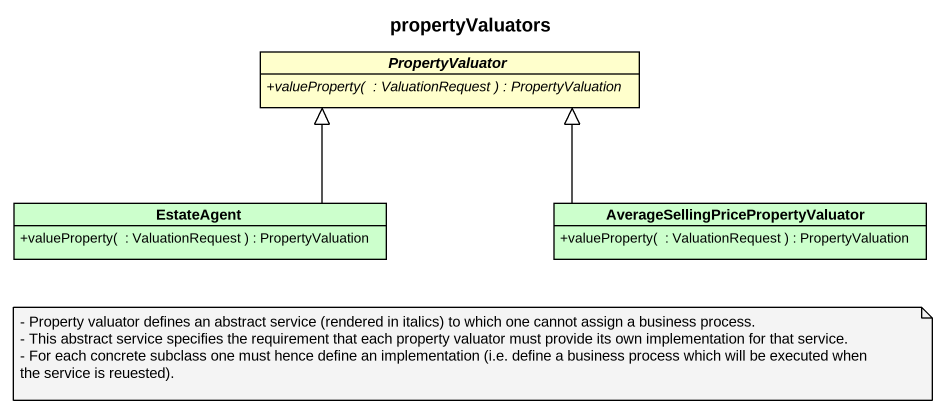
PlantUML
@startuml
title propertyValuators
hide circle
hide empty members
skinparam classAttributeIconSize 0
abstract class PropertyValuator #FFFFCC {
  {abstract} +valueProperty(  : ValuationRequest ) : PropertyValuation
}
class EstateAgent #CCFFCC {
  +valueProperty(  : ValuationRequest ) : PropertyValuation
}
class "AverageSellingPricePropertyValuator" as AverageSellingPricePropertyV #CCFFCC {
  +valueProperty(  : ValuationRequest ) : PropertyValuation
}
EstateAgent -up-|> PropertyValuator
AverageSellingPricePropertyV -left-|> PropertyValuator
note as N1
  - Property valuator defines an abstract service (rendered in italics) to which one cannot assign a business process.
  - This abstract service specifies the requirement that each property valuator must provide its own implementation for that service.
  - For each concrete subclass one must hence define an implementation (i.e. define a business process which will be executed when the service is reuested).
end note
@enduml
